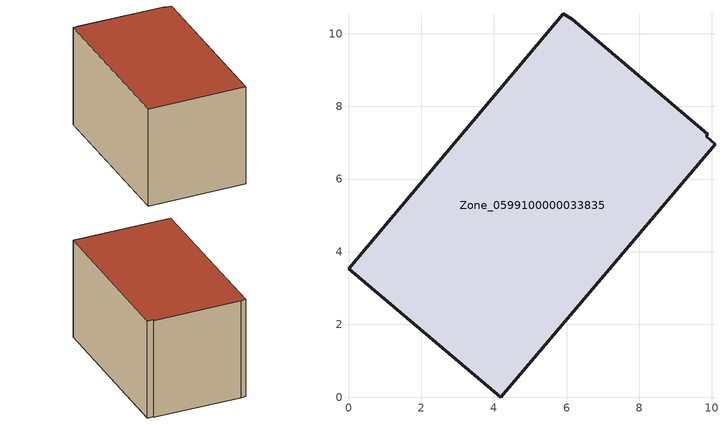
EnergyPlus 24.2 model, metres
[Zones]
Zone_0599100000033835
 floor ground (C_G): 6.15,10.4 9.89,7.24 9.84,7.17 10.08,6.96 4.19,0 0,3.54 5.91,10.55 z0.11
 wall outside (C_F): 5.91,10.55 0,3.54 4.19,0 10.08,6.96 9.84,7.17 9.89,7.24 6.15,10.4 5.91,10.55 z0.11:5.82
 roof outside (C_R): 9.89,7.24 6.15,10.4 5.91,10.55 0,3.54 4.19,0 10.08,6.96 9.84,7.17 z5.82
[BUILDING]
Pand.0599100000033835: North Axis=0; Terrain=City; Loads Convergence Tolerance Value=0.04; Temperature Convergence Tolerance Value=0.4; Solar Distribution=FullExterior; Maximum Number of Warmup Days=25; Minimum Number of Warmup Days=1
[Site:Location]
Rotterdam.The.Hague.AP_ZH_NLD Design_Conditions: Latitude=51.96; Longitude=4.45; Time Zone=1; Elevation=-4.5
[SITE:GROUNDTEMPERATURE:BUILDINGSURFACE]
18, 18, 18, 18, 18, 18, 18, 18, 18, 18, 18, 18
[MATERIAL] Thermal Absorptance=0.9; Solar Absorptance=0.7; Visible Absorptance=0.7
Name | Roughness | Thickness | Conductivity | Density | Specific Heat
G.TC.1946-1964 | MediumSmooth | 0.15 | 1 | 540 | 1210
F.TC.1946-1964 | Rough | 0.3 | 0.857143 | 1920 | 840
R.TC.1946-1964 | MediumRough | 0.2 | 0.235294 | 1500 | 1000
[CONSTRUCTION]
C_G: G.TC.1946-1964
C_F: F.TC.1946-1964
C_R: R.TC.1946-1964
[ZONE]
Zone_0599100000033835: Type=1; Multiplier=1; Ceiling Height=Autocalculate; Volume=Autocalculate; Floor Area=autocalculate; Part of Total Floor Area=Yes
[ZONEINFILTRATION:DESIGNFLOWRATE]
Infil_Zone_0599100000033835: Zone or ZoneList or Space or SpaceList=Zone_0599100000033835; Schedule=AlwaysOn; Design Flow Rate Calculation Method=Flow/Area; Flow Rate per Floor Area=0.003; Constant Term Coefficient=1; Temperature Term Coefficient=0; Velocity Term Coefficient=0; Velocity Squared Term Coefficient=0
[HVACTEMPLATE:ZONE:IDEALLOADSAIRSYSTEM]
Zone_0599100000033835: Maximum Heating Supply Air Temperature=50; Minimum Cooling Supply Air Temperature=13; Maximum Heating Supply Air Humidity Ratio=0.0156; Minimum Cooling Supply Air Humidity Ratio=0.0077; Heating Limit=NoLimit; Cooling Limit=NoLimit; Dehumidification Control Type=ConstantSensibleHeatRatio; Cooling Sensible Heat Ratio=0.7; Dehumidification Setpoint=60; Humidification Control Type=None; Humidification Setpoint=30; Outdoor Air Method=None; Outdoor Air Flow Rate per Person=0.00944; Outdoor Air Flow Rate per Zone Floor Area=0; Outdoor Air Flow Rate per Zone=0; Demand Controlled Ventilation Type=None; Outdoor Air Economizer Type=NoEconomizer; Heat Recovery Type=None; Sensible Heat Recovery Effectiveness=0.7; Latent Heat Recovery Effectiveness=0.65
[ZONECONTROL:THERMOSTAT]
ThermostatControl_Zone_0599100000033835: Zone or ZoneList=Zone_0599100000033835; Control Type Schedule=DualSetpointControlType; Control 1=Thermostat_Zone_0599100000033835; Temperature Difference Between Cutout And Setpoint=0
[THERMOSTATSETPOINT:DUALSETPOINT]
Thermostat_Zone_0599100000033835: Heating Setpoint Temperature Schedule=HeatingSetpoint_Zone_0599100000033835; Cooling Setpoint Temperature Schedule=CoolingSetpoint_Zone_0599100000033835
[SCHEDULE:COMPACT]
HeatingSetpoint_Zone_0599100000033835: Through: 12/31, For: AllDays, Until: 24:00, 21
CoolingSetpoint_Zone_0599100000033835: Through: 12/31, For: AllDays, Until: 24:00, 24
DualSetpointControlType: Through: 12/31, For: AllDays, Until: 24:00, 4
AlwaysOn: Through: 12/31, For: AllDays, Until: 24:00, 1
